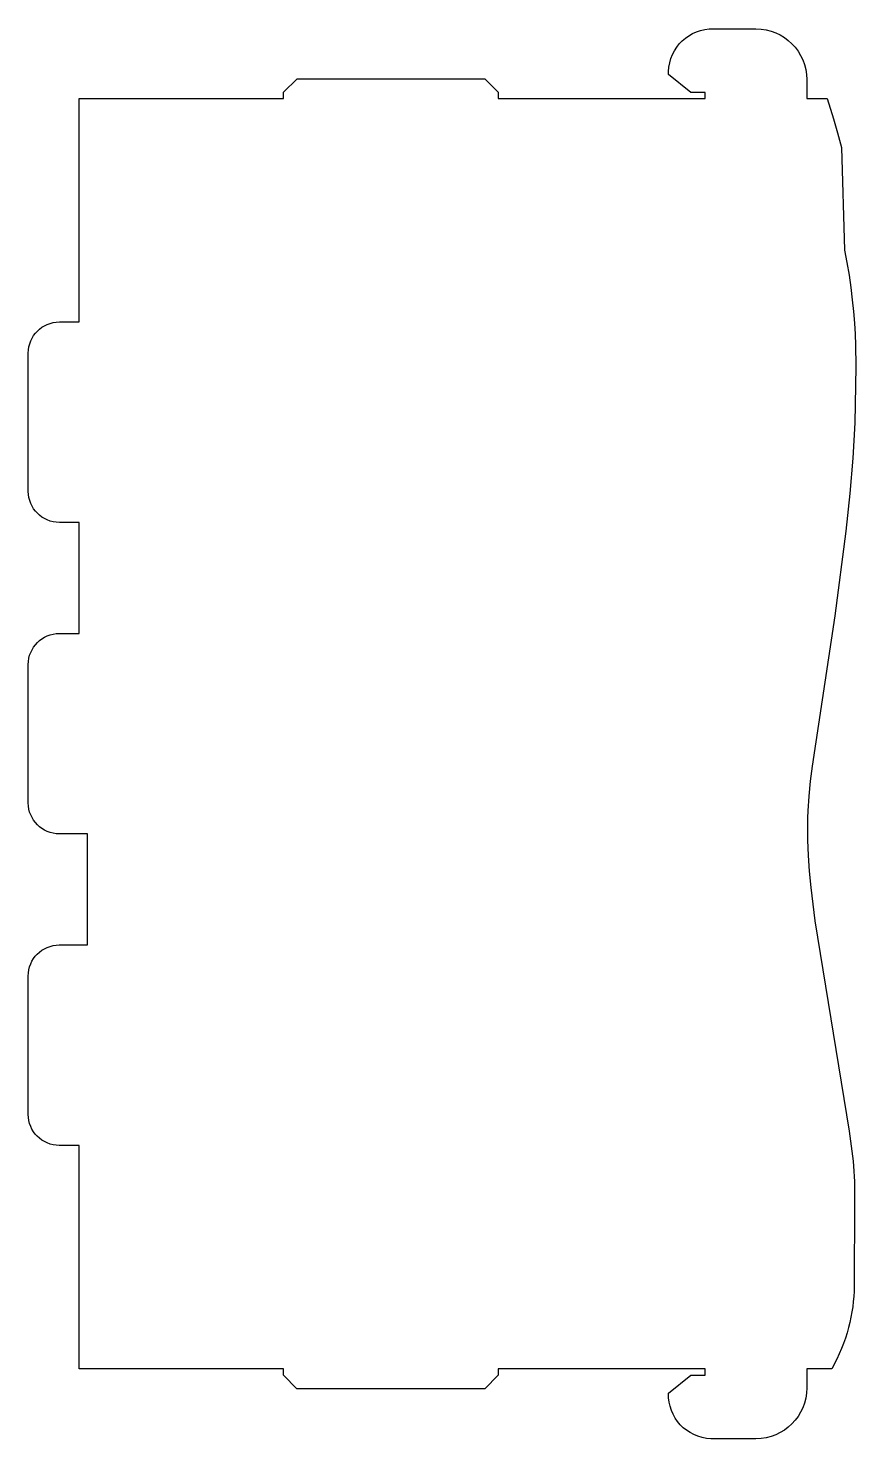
# Model space of a CAD drawing. Extents: x -379 to -86, y -179 to 321.
import ezdxf

# ---------------------------------------------------------------- set-up
doc = ezdxf.new("R2010")
doc.units = 0
doc.header["$MEASUREMENT"] = 0
doc.layers.add('GRAFICA', color=7, linetype='Continuous', lineweight=0)

msp = doc.modelspace()

# ---------------------------------------------------------------- linework, layer by layer
at = {"layer": 'GRAFICA', "color": 150, "lineweight": 25, "true_color": 0x007fff}
msp.add_open_spline([(-86.15, 208.67), (-86.15, 208.67), (-86.3, 212.54), (-86.3, 212.54), (-86.3, 212.54), (-86.52, 216.5), (-86.52, 216.5), (-86.52, 216.5), (-86.84, 220.57), (-86.84, 220.57), (-86.84, 220.57), (-87.25, 224.75), (-87.25, 224.75), (-87.25, 224.75), (-87.77, 229.04), (-87.77, 229.04), (-87.77, 229.04), (-88.42, 233.44), (-88.42, 233.44), (-88.42, 233.44), (-89.2, 237.95), (-89.2, 237.95), (-89.2, 237.95), (-90.07, 242.3), (-90.07, 242.3), (-90.07, 242.3), (-91.13, 278.71), (-91.13, 278.71), (-91.13, 278.71), (-92.45, 283.86), (-92.45, 283.86), (-92.45, 283.86), (-93.88, 288.86), (-93.88, 288.86), (-93.88, 288.86), (-96.16, 296.03), (-96.16, 296.03), (-96.16, 296.03), (-103.39, 296.03), (-103.39, 296.03), (-103.39, 296.03), (-103.39, 302.72), (-103.39, 302.72), (-103.39, 312.66), (-111.45, 320.72), (-121.39, 320.72), (-121.39, 320.72), (-136.36, 320.72), (-136.36, 320.72), (-144.96, 320.94), (-152.1, 314.15), (-152.32, 305.55), (-152.33, 305.22), (-152.33, 304.9), (-152.32, 304.57), (-152.32, 304.57), (-144.43, 298.22), (-144.43, 298.22), (-144.43, 298.22), (-139.39, 298.22), (-139.39, 298.22), (-139.39, 298.22), (-139.39, 295.99), (-139.39, 295.99), (-139.39, 295.99), (-212.65, 296.02), (-212.65, 296.02), (-212.65, 296.02), (-212.65, 298.26), (-212.65, 298.26), (-212.65, 298.26), (-217.41, 303.02), (-217.41, 303.02), (-217.41, 303.02), (-283.89, 303.03), (-283.89, 303.03), (-283.89, 303.03), (-288.65, 298.27), (-288.65, 298.27), (-288.65, 298.27), (-288.65, 296.03), (-288.65, 296.03), (-288.65, 296.03), (-361.05, 296.04), (-361.05, 296.04), (-361.05, 296.04), (-361.06, 216.88), (-361.06, 216.88), (-361.06, 216.88), (-368.07, 216.88), (-368.07, 216.88), (-374.15, 216.88), (-379.07, 211.96), (-379.07, 205.88), (-379.07, 205.88), (-379.07, 156.88), (-379.07, 156.88), (-379.07, 150.81), (-374.15, 145.88), (-368.07, 145.88), (-368.07, 145.88), (-361.07, 145.88), (-361.07, 145.88), (-361.07, 145.88), (-361.07, 106.54), (-361.07, 106.54), (-361.07, 106.54), (-368.08, 106.54), (-368.08, 106.54), (-368.08, 106.54), (-368.08, 106.54), (-368.08, 106.54), (-374.16, 106.54), (-379.08, 101.61), (-379.08, 95.54), (-379.08, 95.54), (-379.08, 46.54), (-379.08, 46.54), (-379.08, 40.46), (-374.16, 35.54), (-368.08, 35.54), (-368.08, 35.54), (-358.08, 35.54), (-358.08, 35.54), (-358.08, 35.54), (-358.08, -3.8), (-358.08, -3.8), (-358.08, -3.8), (-368.08, -3.8), (-368.08, -3.8), (-368.08, -3.8), (-368.09, -3.8), (-368.09, -3.8), (-374.17, -3.8), (-379.09, -8.72), (-379.09, -14.8), (-379.09, -14.8), (-379.09, -63.8), (-379.09, -63.8), (-379.09, -69.87), (-374.17, -74.8), (-368.09, -74.8), (-368.09, -74.8), (-361.09, -74.8), (-361.09, -74.8), (-361.09, -74.8), (-361.1, -153.96), (-361.1, -153.96), (-361.1, -153.96), (-288.69, -153.97), (-288.69, -153.97), (-288.69, -153.97), (-288.69, -156.21), (-288.69, -156.21), (-288.69, -156.21), (-283.94, -160.97), (-283.94, -160.97), (-283.94, -160.97), (-217.45, -160.98), (-217.45, -160.98), (-217.45, -160.98), (-212.69, -156.22), (-212.69, -156.22), (-212.69, -156.22), (-212.69, -153.98), (-212.69, -153.98), (-212.69, -153.98), (-139.39, -153.99), (-139.39, -153.99), (-139.39, -153.99), (-139.39, -156.22), (-139.39, -156.22), (-139.39, -156.22), (-144.43, -156.22), (-144.43, -156.22), (-144.43, -156.22), (-152.32, -162.57), (-152.32, -162.57), (-152.64, -171.16), (-145.93, -178.39), (-137.34, -178.71), (-137.01, -178.72), (-136.69, -178.72), (-136.36, -178.72), (-136.36, -178.72), (-121.39, -178.72), (-121.39, -178.72), (-111.45, -178.72), (-103.39, -170.66), (-103.39, -160.72), (-103.39, -160.72), (-103.39, -153.99), (-103.39, -153.99), (-103.39, -153.99), (-94.49, -153.99), (-94.49, -153.99), (-94.49, -153.99), (-92.74, -150.52), (-92.74, -150.52), (-92.74, -150.52), (-91.87, -148.65), (-91.87, -148.65), (-91.87, -148.65), (-91.07, -146.78), (-91.07, -146.78), (-91.07, -146.78), (-90.35, -144.92), (-90.35, -144.92), (-90.35, -144.92), (-89.7, -143.05), (-89.7, -143.05), (-89.7, -143.05), (-89.11, -141.2), (-89.11, -141.2), (-89.11, -141.2), (-88.6, -139.34), (-88.6, -139.34), (-88.6, -139.34), (-88.14, -137.49), (-88.14, -137.49), (-88.14, -137.49), (-87.75, -135.64), (-87.75, -135.64), (-87.75, -135.64), (-87.41, -133.8), (-87.41, -133.8), (-87.41, -133.8), (-87.13, -131.96), (-87.13, -131.96), (-87.13, -131.96), (-86.9, -130.13), (-86.9, -130.13), (-86.9, -130.13), (-86.72, -128.3), (-86.72, -128.3), (-86.72, -128.3), (-86.59, -126.41), (-86.59, -126.41), (-86.59, -126.41), (-86.51, -92.93), (-86.51, -92.93), (-86.51, -92.93), (-86.47, -91.18), (-86.47, -91.18), (-86.47, -91.18), (-86.47, -89.37), (-86.47, -89.37), (-86.47, -89.37), (-86.5, -87.57), (-86.5, -87.57), (-86.5, -87.57), (-86.58, -85.77), (-86.58, -85.77), (-86.58, -85.77), (-86.68, -83.97), (-86.68, -83.97), (-86.68, -83.97), (-86.97, -80.4), (-86.97, -80.4), (-86.97, -80.4), (-87.37, -76.83), (-87.37, -76.83), (-87.37, -76.83), (-88.37, -69.78), (-88.37, -69.78), (-88.37, -69.78), (-100.54, 4.72), (-100.54, 4.72), (-100.54, 4.72), (-101.98, 16.59), (-101.98, 16.59), (-101.98, 16.59), (-102.52, 22.29), (-102.52, 22.29), (-102.52, 22.29), (-102.9, 27.85), (-102.9, 27.85), (-102.9, 27.85), (-103.12, 33.29), (-103.12, 33.29), (-103.12, 33.29), (-103.16, 35.95), (-103.16, 35.95), (-103.16, 35.95), (-103.16, 38.58), (-103.16, 38.58), (-103.16, 38.58), (-103.1, 41.19), (-103.1, 41.19), (-103.1, 41.19), (-103, 43.77), (-103, 43.77), (-103, 43.77), (-102.66, 48.96), (-102.66, 48.96), (-102.66, 48.96), (-102.16, 54.19), (-102.16, 54.19), (-102.16, 54.19), (-101.52, 59.51), (-101.52, 59.51), (-101.52, 59.51), (-93.43, 112.83), (-93.43, 112.83), (-93.43, 112.83), (-89.51, 142.72), (-89.51, 142.72), (-89.51, 142.72), (-88.09, 156.08), (-88.09, 156.08), (-88.09, 156.08), (-87.07, 168.65), (-87.07, 168.65), (-87.07, 168.65), (-86.41, 181.13), (-86.41, 181.13), (-86.41, 181.13), (-86.07, 194.23), (-86.07, 194.23), (-86.07, 194.23), (-86.03, 201.27), (-86.03, 201.27), (-86.03, 201.27), (-86.15, 208.67), (-86.15, 208.67)], degree=3, knots=[0, 0, 0, 0, 1, 1, 1, 2, 2, 2, 3, 3, 3, 4, 4, 4, 5, 5, 5, 6, 6, 6, 7, 7, 7, 8, 8, 8, 9, 9, 9, 10, 10, 10, 11, 11, 11, 12, 12, 12, 13, 13, 13, 14, 14, 14, 15, 15, 15, 16, 16, 16, 17, 17, 17, 18, 18, 18, 19, 19, 19, 20, 20, 20, 21, 21, 21, 22, 22, 22, 23, 23, 23, 24, 24, 24, 25, 25, 25, 26, 26, 26, 27, 27, 27, 28, 28, 28, 29, 29, 29, 30, 30, 30, 31, 31, 31, 32, 32, 32, 33, 33, 33, 34, 34, 34, 35, 35, 35, 36, 36, 36, 37, 37, 37, 38, 38, 38, 39, 39, 39, 40, 40, 40, 41, 41, 41, 42, 42, 42, 43, 43, 43, 44, 44, 44, 45, 45, 45, 46, 46, 46, 47, 47, 47, 48, 48, 48, 49, 49, 49, 50, 50, 50, 51, 51, 51, 52, 52, 52, 53, 53, 53, 54, 54, 54, 55, 55, 55, 56, 56, 56, 57, 57, 57, 58, 58, 58, 59, 59, 59, 60, 60, 60, 61, 61, 61, 62, 62, 62, 63, 63, 63, 64, 64, 64, 65, 65, 65, 66, 66, 66, 67, 67, 67, 68, 68, 68, 69, 69, 69, 70, 70, 70, 71, 71, 71, 72, 72, 72, 73, 73, 73, 74, 74, 74, 75, 75, 75, 76, 76, 76, 77, 77, 77, 78, 78, 78, 79, 79, 79, 80, 80, 80, 81, 81, 81, 82, 82, 82, 83, 83, 83, 84, 84, 84, 85, 85, 85, 86, 86, 86, 87, 87, 87, 88, 88, 88, 89, 89, 89, 90, 90, 90, 91, 91, 91, 92, 92, 92, 93, 93, 93, 94, 94, 94, 95, 95, 95, 96, 96, 96, 97, 97, 97, 98, 98, 98, 99, 99, 99, 100, 100, 100, 101, 101, 101, 102, 102, 102, 103, 103, 103, 104, 104, 104, 105, 105, 105, 106, 106, 106, 107, 107, 107, 108, 108, 108, 108], dxfattribs=at)

doc.saveas('drawing.dxf')
